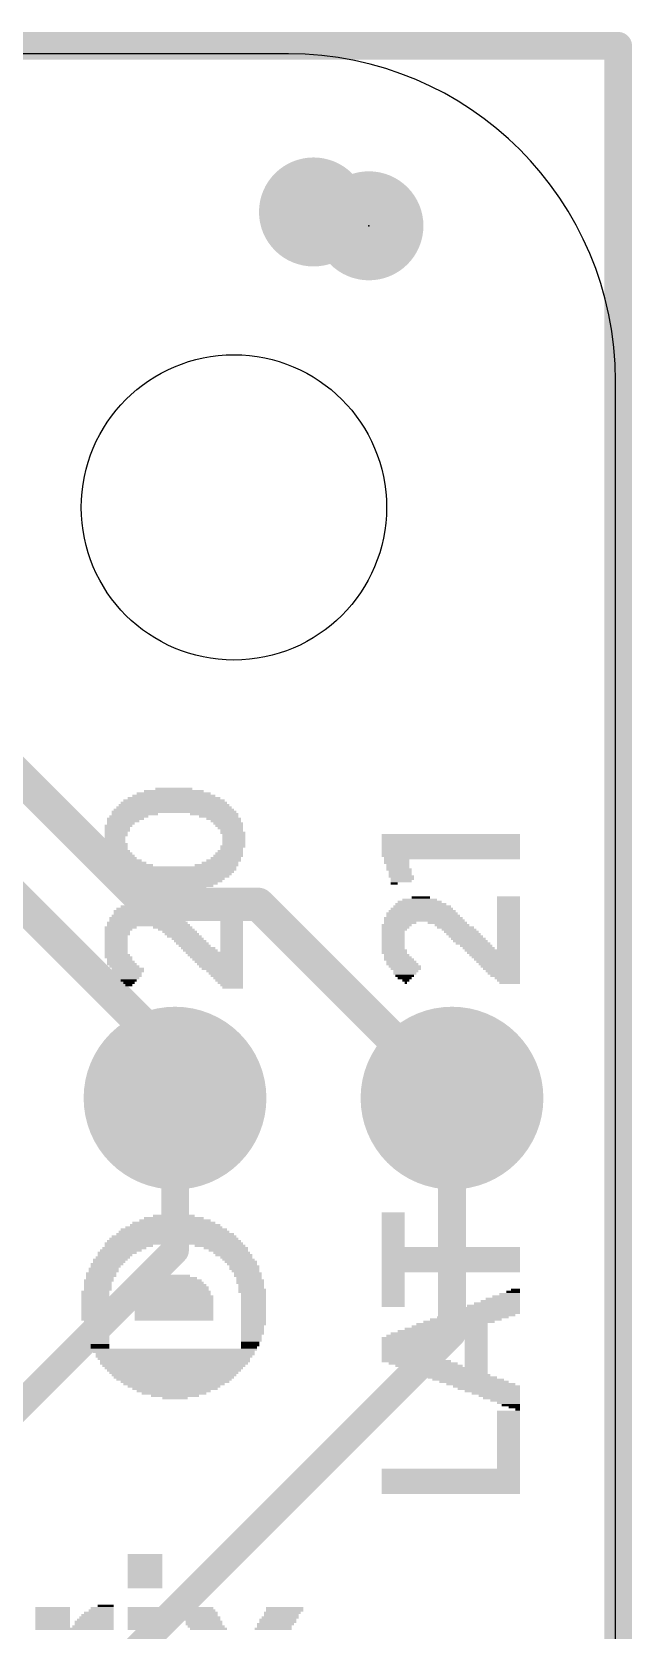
# Model space of a CAD drawing. Extents: x -1.3 to 65.2, y -0.1 to 30.9.
# Drawn here: x 59.65 to 65.15, y 16.2 to 30.86 of the extents above; entities that cross this region are included whole.
import ezdxf

# ---------------------------------------------------------------- set-up
doc = ezdxf.new("R2010")
doc.units = 0
for name, color, linetype in [('1', 12, 'CONTINUOUS'), ('16', 132, 'CONTINUOUS'), ('17', 110, 'CONTINUOUS'), ('20', 40, 'CONTINUOUS'), ('200', 40, 'CONTINUOUS'), ('23', 53, 'CONTINUOUS')]:
    doc.layers.add(name, color=color, linetype=linetype)

# ---------------------------------------------------------------- blocks, each defined once
blk = doc.blocks.new('ROUNDP')
at = {"const_width": 0.5}
blk.add_lwpolyline([(0, -0.25, 1), (0, 0.25, 1), (0, -0.25)], format="xyb", dxfattribs=at)
blk = doc.blocks.new('PIE')
at = {"const_width": 0.5}
blk.add_lwpolyline([(0, -0.25, 1), (0, 0.25, 1), (0, -0.25)], format="xyb", dxfattribs=at)
blk = doc.blocks.new('RECT')
blk.add_solid([(-0.5, -0.5), (0.5, -0.5), (-0.5, 0.5), (0.5, 0.5)])

msp = doc.modelspace()

# ---------------------------------------------------------------- linework, layer by layer
at = {"layer": '1', "const_width": 0.254}
for points in [[(60.96, 19.685), (60.96, 21.082)], [(63.5, 18.923), (63.5, 21.082)], [(58.928, 17.653), (60.96, 19.685)], [(60.452, 15.875), (63.5, 18.923)]]:
    msp.add_lwpolyline(points, dxfattribs=at)
at = {"layer": '1', "const_width": 0.127}
for points in [[(61.0235, 21.082, 1), (60.8965, 21.082)], [(63.5635, 21.082, 1), (63.4365, 21.082)], [(61.0049, 19.6401, 1), (60.9151, 19.7299)], [(60.8965, 19.685, 1), (61.0235, 19.685)], [(63.4365, 18.923, 1), (63.5635, 18.923)], [(63.5449, 18.8781, 1), (63.4551, 18.9679)]]:
    msp.add_lwpolyline(points, format="xyb", dxfattribs=at)
at = {"layer": '16'}
for points, const_width in [([(65.024, 30.734), (0, 30.734)], 0.254), ([(65.024, 0), (65.024, 30.734)], 0.254), ([(60.706, 22.86), (59.309, 24.257)], 0.3048), ([(58.42, 24.003), (60.706, 21.717)], 0.3048), ([(61.722, 22.86), (60.706, 22.86)], 0.3048), ([(61.722, 22.86), (63.5, 21.082)], 0.3048), ([(60.706, 21.717), (60.96, 21.463)], 0.254), ([(60.96, 21.463), (60.96, 21.082)], 0.254)]:
    msp.add_lwpolyline(points, dxfattribs=dict(at, const_width=const_width))
for points, const_width in [([(65.0875, 30.734, 1), (64.9605, 30.734)], 0.127), ([(65.024, 30.6705, 1), (65.024, 30.7975)], 0.127), ([(60.706, 22.9362, 1), (60.706, 22.7838)], 0.1524), ([(60.6521, 22.8061, 1), (60.7599, 22.9139)], 0.1524), ([(61.7759, 22.9139, 1), (61.6681, 22.8061)], 0.1524), ([(61.722, 22.7838, 1), (61.722, 22.9362)], 0.1524), ([(60.6521, 21.6631, 1), (60.7599, 21.7709)], 0.1524), ([(60.7509, 21.7619, 1), (60.6611, 21.6721)], 0.127), ([(61.0235, 21.463, 1), (60.8965, 21.463)], 0.127), ([(60.9151, 21.4181, 1), (61.0049, 21.5079)], 0.127), ([(60.8965, 21.082, 1), (61.0235, 21.082)], 0.127), ([(63.4461, 21.0281, 1), (63.5539, 21.1359)], 0.1524)]:
    msp.add_lwpolyline(points, format="xyb", dxfattribs=dict(at, const_width=const_width))
at = {"layer": '20'}
for p, q in [((62, 30.6604), (3, 30.6604)), ((65, 3), (65, 27.6604))]:
    msp.add_line(p, q, dxfattribs=at)
msp.add_circle((61.5, 26.5), 1.4, dxfattribs=at)
msp.add_arc((62, 27.6604), 3, 0, 90, dxfattribs=at)
at = {"layer": '23'}
msp.add_point((62.738, 29.083), dxfattribs=at)

# ---------------------------------------------------------------- block references
at = {"layer": '1'}
msp.add_blockref('PIE', (62.738, 29.083), dxfattribs=at)
at = {"layer": '16'}
msp.add_blockref('PIE', (62.23, 29.21), dxfattribs=at)
at = {"layer": '17', "xscale": 1.6764, "yscale": 1.6764, "rotation": 90}
for p in [(60.96, 21.082), (60.96, 21.082), (63.5, 21.082), (63.5, 21.082)]:
    msp.add_blockref('ROUNDP', p, dxfattribs=at)
at = {"layer": '200'}
for p, xscale, yscale in [((60.9498, 23.8972), 0.5486, 0.0211), ((60.9486, 23.9183), 0.3378, 0.0211), ((60.9498, 23.749), 1.0566, 0.0213), ((60.9498, 23.7702), 1.016, 0.0211), ((60.9498, 23.7913), 0.9754, 0.0211), ((60.9498, 23.8125), 0.9296, 0.0213), ((60.9498, 23.8337), 0.8484, 0.0211), ((60.9498, 23.8548), 0.762, 0.0211), ((60.9486, 23.876), 0.6782, 0.0213), ((60.5053, 23.6432), 0.3404, 0.0211), ((60.4838, 23.622), 0.2972, 0.0213), ((60.4622, 23.6008), 0.254, 0.0211), ((60.5371, 23.6643), 0.3581, 0.0211), ((60.9498, 23.7067), 1.143, 0.0211), ((60.5904, 23.6855), 0.4242, 0.0213), ((60.9498, 23.7278), 1.1024, 0.0211), ((61.3194, 23.6855), 0.4445, 0.0213), ((61.3613, 23.6643), 0.3607, 0.0211), ((61.4058, 23.6432), 0.3175, 0.0211), ((61.4261, 23.622), 0.2769, 0.0213), ((61.4477, 23.6008), 0.2743, 0.0211), ((60.4418, 23.5797), 0.254, 0.0211), ((60.4317, 23.5585), 0.2337, 0.0213), ((60.4317, 23.5373), 0.2337, 0.0211), ((60.4101, 23.4738), 0.1905, 0.0211), ((60.4101, 23.4527), 0.1905, 0.0211), ((60.4203, 23.5162), 0.2108, 0.0211), ((60.4203, 23.495), 0.2108, 0.0213), ((61.4578, 23.5797), 0.254, 0.0211), ((61.468, 23.5585), 0.2337, 0.0213), ((61.4794, 23.5373), 0.2108, 0.0211), ((61.4896, 23.5162), 0.2311, 0.0211), ((61.4998, 23.495), 0.2108, 0.0213), ((61.4998, 23.4738), 0.2108, 0.0211), ((61.4998, 23.4527), 0.2108, 0.0211), ((63.4898, 23.495), 1.27, 0.0213), ((63.4898, 23.4738), 1.27, 0.0211), ((63.4898, 23.4527), 1.27, 0.0211), ((60.4101, 23.4315), 0.1905, 0.0213), ((60.4317, 23.3468), 0.2337, 0.0211), ((60.4418, 23.3257), 0.254, 0.0211), ((60.4203, 23.4103), 0.2108, 0.0211), ((60.4203, 23.3892), 0.2108, 0.0211), ((60.4203, 23.368), 0.2108, 0.0213), ((60.4622, 23.3045), 0.254, 0.0213), ((61.4477, 23.3045), 0.2743, 0.0213), ((61.4578, 23.3257), 0.254, 0.0211), ((61.468, 23.3468), 0.2337, 0.0211), ((61.4794, 23.368), 0.2108, 0.0213), ((61.4896, 23.3892), 0.2311, 0.0211), ((61.4998, 23.4315), 0.2108, 0.0213), ((61.4998, 23.4103), 0.2108, 0.0211), ((63.4898, 23.4315), 1.27, 0.0213), ((63.4898, 23.4103), 1.27, 0.0211), ((63.4898, 23.3892), 1.27, 0.0211), ((63.4898, 23.368), 1.27, 0.0213), ((63.4898, 23.3468), 1.27, 0.0211), ((63.4898, 23.3257), 1.27, 0.0211), ((63.4898, 23.3045), 1.27, 0.0213), ((60.4723, 23.2833), 0.2743, 0.0211), ((60.4939, 23.2622), 0.3175, 0.0211), ((60.5269, 23.241), 0.3378, 0.0213), ((60.5587, 23.2198), 0.4013, 0.0211), ((60.9498, 23.1987), 1.143, 0.0211), ((60.96, 23.1775), 1.1227, 0.0213), ((60.9613, 23.1563), 1.0795, 0.0211), ((61.341, 23.2198), 0.4013, 0.0211), ((61.3728, 23.241), 0.3378, 0.0213), ((61.4058, 23.2622), 0.3175, 0.0211), ((61.4261, 23.2833), 0.2769, 0.0211), ((63.5, 23.2833), 1.2497, 0.0211), ((62.992, 23.2622), 0.2337, 0.0211), ((62.992, 23.241), 0.2337, 0.0213), ((63.0034, 23.2198), 0.2108, 0.0211), ((63.0034, 23.1987), 0.2108, 0.0211), ((63.0136, 23.1775), 0.2311, 0.0213), ((63.0237, 23.1563), 0.2108, 0.0211), ((60.96, 23.1352), 1.0363, 0.0211), ((60.96, 23.114), 0.9957, 0.0213), ((60.9498, 23.0928), 0.9296, 0.0211), ((60.96, 23.0717), 0.8687, 0.0211), ((60.96, 23.0505), 0.7823, 0.0213), ((60.96, 23.0293), 0.701, 0.0211), ((60.9613, 23.0082), 0.5715, 0.0211), ((63.0237, 23.1352), 0.2108, 0.0211), ((63.0352, 23.114), 0.2337, 0.0213), ((63.0453, 23.0928), 0.2134, 0.0211), ((62.9704, 23.0505), 0.0635, 0.0213), ((63.0339, 23.0717), 0.1905, 0.0211), ((60.6743, 22.86), 0.3378, 0.0213), ((60.6641, 22.8812), 0.2311, 0.0211), ((60.96, 22.987), 0.4013, 0.0213), ((61.4794, 22.8812), 0.2108, 0.0211), ((61.4794, 22.86), 0.2108, 0.0213), ((63.2142, 22.86), 0.4648, 0.0213), ((63.2041, 22.8812), 0.4039, 0.0211), ((63.2041, 22.9023), 0.3175, 0.0211), ((63.2142, 22.9235), 0.1702, 0.0213), ((64.0194, 22.9235), 0.2108, 0.0213), ((64.0194, 22.9023), 0.2108, 0.0211), ((64.0194, 22.8812), 0.2108, 0.0211), ((64.0194, 22.86), 0.2108, 0.0213), ((60.6958, 22.733), 0.6756, 0.0213), ((60.7073, 22.7118), 0.6985, 0.0211), ((60.6958, 22.7542), 0.635, 0.0211), ((60.6844, 22.7753), 0.5715, 0.0211), ((60.6743, 22.7965), 0.5512, 0.0213), ((60.6755, 22.8177), 0.508, 0.0211), ((60.6743, 22.8388), 0.4242, 0.0211), ((61.4794, 22.8388), 0.2108, 0.0211), ((61.4794, 22.8177), 0.2108, 0.0211), ((61.4794, 22.7965), 0.2108, 0.0213), ((61.4794, 22.7753), 0.2108, 0.0211), ((61.4794, 22.7542), 0.2108, 0.0211), ((61.4794, 22.733), 0.2108, 0.0213), ((61.4794, 22.7118), 0.2108, 0.0211), ((63.2358, 22.733), 0.7214, 0.0213), ((63.246, 22.7118), 0.7417, 0.0211), ((63.2358, 22.7542), 0.6756, 0.0211), ((63.2257, 22.7753), 0.6553, 0.0211), ((63.2257, 22.7965), 0.6147, 0.0213), ((63.2244, 22.8177), 0.5715, 0.0211), ((63.2257, 22.8388), 0.5283, 0.0211), ((64.0194, 22.8388), 0.2108, 0.0211), ((64.0194, 22.8177), 0.2108, 0.0211), ((64.0194, 22.7965), 0.2108, 0.0213), ((64.0194, 22.7753), 0.2108, 0.0211), ((64.0194, 22.7542), 0.2108, 0.0211), ((64.0194, 22.733), 0.2108, 0.0213), ((64.0194, 22.7118), 0.2108, 0.0211), ((60.4418, 22.6272), 0.254, 0.0211), ((60.4317, 22.606), 0.2337, 0.0213), ((60.4317, 22.5848), 0.2337, 0.0211), ((60.4622, 22.6483), 0.2946, 0.0211), ((60.4203, 22.5637), 0.2108, 0.0211), ((60.706, 22.6907), 0.7417, 0.0211), ((60.7162, 22.6695), 0.762, 0.0213), ((60.9384, 22.6483), 0.3581, 0.0211), ((60.9714, 22.6272), 0.3378, 0.0211), ((61.0019, 22.606), 0.3175, 0.0213), ((61.0235, 22.5848), 0.315, 0.0211), ((61.0451, 22.5637), 0.3175, 0.0211), ((61.4794, 22.6907), 0.2108, 0.0211), ((61.4794, 22.6695), 0.2108, 0.0213), ((61.4794, 22.6483), 0.2108, 0.0211), ((61.4794, 22.6272), 0.2108, 0.0211), ((61.4794, 22.606), 0.2108, 0.0213), ((61.4794, 22.5848), 0.2108, 0.0211), ((61.4794, 22.5637), 0.2108, 0.0211), ((62.992, 22.6695), 0.2743, 0.0213), ((62.9818, 22.6483), 0.254, 0.0211), ((62.9717, 22.6272), 0.2337, 0.0211), ((62.9603, 22.606), 0.2108, 0.0213), ((62.9603, 22.5848), 0.2108, 0.0211), ((62.9603, 22.5637), 0.2108, 0.0211), ((63.0237, 22.6907), 0.2972, 0.0211), ((63.4568, 22.6907), 0.3607, 0.0211), ((63.5013, 22.6695), 0.3175, 0.0213), ((63.5318, 22.6483), 0.3378, 0.0211), ((63.5648, 22.6272), 0.3175, 0.0211), ((63.5851, 22.606), 0.3175, 0.0213), ((63.6054, 22.5848), 0.3175, 0.0211), ((63.627, 22.5637), 0.315, 0.0211), ((64.0194, 22.6907), 0.2108, 0.0211), ((64.0194, 22.6695), 0.2108, 0.0213), ((64.0194, 22.6483), 0.2108, 0.0211), ((64.0194, 22.6272), 0.2108, 0.0211), ((64.0194, 22.606), 0.2108, 0.0213), ((64.0194, 22.5848), 0.2108, 0.0211), ((64.0194, 22.5637), 0.2108, 0.0211), ((60.4203, 22.5425), 0.2108, 0.0213), ((60.4203, 22.5213), 0.2108, 0.0211), ((60.4203, 22.5002), 0.2108, 0.0211), ((60.4203, 22.479), 0.2108, 0.0213), ((60.4203, 22.4578), 0.2108, 0.0211), ((60.4203, 22.4367), 0.2108, 0.0211), ((61.0768, 22.5425), 0.2946, 0.0213), ((61.0984, 22.5213), 0.2972, 0.0211), ((61.1188, 22.5002), 0.2972, 0.0211), ((61.1403, 22.479), 0.2946, 0.0213), ((61.1721, 22.4578), 0.3175, 0.0211), ((61.1924, 22.4367), 0.3175, 0.0211), ((61.4794, 22.5425), 0.2108, 0.0213), ((61.4794, 22.5213), 0.2108, 0.0211), ((61.4794, 22.5002), 0.2108, 0.0211), ((61.4794, 22.479), 0.2108, 0.0213), ((61.4794, 22.4578), 0.2108, 0.0211), ((61.4794, 22.4367), 0.2108, 0.0211), ((62.9717, 22.4367), 0.2337, 0.0211), ((62.9603, 22.5425), 0.2108, 0.0213), ((62.9603, 22.5213), 0.2108, 0.0211), ((62.9603, 22.5002), 0.2108, 0.0211), ((62.9603, 22.479), 0.2108, 0.0213), ((62.9603, 22.4578), 0.2108, 0.0211), ((63.6486, 22.5425), 0.3175, 0.0213), ((63.6689, 22.5213), 0.3175, 0.0211), ((63.6918, 22.5002), 0.3175, 0.0211), ((63.7223, 22.479), 0.2972, 0.0213), ((63.7438, 22.4578), 0.2946, 0.0211), ((63.8708, 22.4367), 0.508, 0.0211), ((64.0194, 22.5425), 0.2108, 0.0213), ((64.0194, 22.5213), 0.2108, 0.0211), ((64.0194, 22.5002), 0.2108, 0.0211), ((64.0194, 22.479), 0.2108, 0.0213), ((64.0194, 22.4578), 0.2108, 0.0211), ((60.4317, 22.3943), 0.2337, 0.0211), ((60.4418, 22.3732), 0.254, 0.0211), ((60.4203, 22.4155), 0.2108, 0.0213), ((60.452, 22.352), 0.2337, 0.0213), ((60.4723, 22.3097), 0.2743, 0.0211), ((60.4622, 22.3308), 0.254, 0.0211), ((60.4952, 22.2885), 0.2743, 0.0213), ((61.3207, 22.4155), 0.5283, 0.0213), ((61.3308, 22.3943), 0.508, 0.0211), ((61.341, 22.3732), 0.4877, 0.0211), ((61.3512, 22.352), 0.4674, 0.0213), ((61.3626, 22.3308), 0.4445, 0.0211), ((61.3728, 22.3097), 0.4242, 0.0211), ((61.3829, 22.2885), 0.4039, 0.0213), ((62.9717, 22.4155), 0.2337, 0.0213), ((62.992, 22.3943), 0.2337, 0.0211), ((63.0136, 22.352), 0.2769, 0.0213), ((63.0022, 22.3732), 0.254, 0.0211), ((63.0453, 22.3097), 0.2946, 0.0211), ((63.0352, 22.3308), 0.2743, 0.0211), ((63.0669, 22.2885), 0.2972, 0.0213), ((63.881, 22.4155), 0.4877, 0.0213), ((63.8924, 22.3943), 0.4648, 0.0211), ((63.9026, 22.3732), 0.4445, 0.0211), ((63.9128, 22.352), 0.4242, 0.0213), ((63.9242, 22.3308), 0.4013, 0.0211), ((63.9343, 22.3097), 0.381, 0.0211), ((63.9445, 22.2885), 0.3607, 0.0213), ((60.5269, 22.2673), 0.2972, 0.0211), ((60.5269, 22.2462), 0.2972, 0.0211), ((60.5257, 22.225), 0.254, 0.0213), ((60.5371, 22.2038), 0.2311, 0.0211), ((60.5371, 22.1827), 0.1905, 0.0211), ((60.5358, 22.1615), 0.1473, 0.0213), ((60.5371, 22.1403), 0.1041, 0.0211), ((61.3943, 22.2673), 0.381, 0.0211), ((61.4159, 22.2462), 0.3378, 0.0211), ((61.4261, 22.225), 0.3175, 0.0213), ((61.4363, 22.2038), 0.2972, 0.0211), ((61.4477, 22.1827), 0.2743, 0.0211), ((61.4578, 22.1615), 0.254, 0.0213), ((61.468, 22.1403), 0.2337, 0.0211), ((63.0771, 22.2673), 0.2769, 0.0211), ((63.0669, 22.225), 0.2108, 0.0213), ((63.0771, 22.2462), 0.2311, 0.0211), ((63.0669, 22.2038), 0.1702, 0.0211), ((63.0657, 22.1827), 0.127, 0.0211), ((63.0771, 22.1615), 0.0635, 0.0213), ((63.0771, 22.1403), 0.0229, 0.0211), ((63.9547, 22.2673), 0.3404, 0.0211), ((63.9661, 22.2462), 0.3175, 0.0211), ((63.9763, 22.225), 0.2972, 0.0213), ((63.9877, 22.2038), 0.2743, 0.0211), ((64.008, 22.1827), 0.2337, 0.0211), ((64.0194, 22.1615), 0.2108, 0.0213), ((64.0296, 22.1403), 0.1905, 0.0211), ((60.5371, 22.1192), 0.0635, 0.0211), ((61.4794, 22.1192), 0.2108, 0.0211), ((61.4896, 22.098), 0.1905, 0.0213), ((60.9498, 19.939), 0.762, 0.0213), ((60.96, 19.9602), 0.6553, 0.0211), ((60.9498, 19.9813), 0.5486, 0.0211), ((60.9498, 20.0025), 0.381, 0.0213), ((62.9603, 20.0237), 0.2108, 0.0211), ((62.9603, 20.0025), 0.2108, 0.0213), ((62.9603, 19.9813), 0.2108, 0.0211), ((62.9603, 19.9602), 0.2108, 0.0211), ((62.9603, 19.939), 0.2108, 0.0213), ((60.9498, 19.7908), 1.1836, 0.0211), ((60.9498, 19.812), 1.143, 0.0213), ((60.9613, 19.8332), 1.0795, 0.0211), ((60.9498, 19.8543), 1.016, 0.0211), ((60.9498, 19.8755), 0.9754, 0.0213), ((60.9498, 19.8967), 0.889, 0.0211), ((60.9613, 19.9178), 0.8255, 0.0211), ((62.9603, 19.9178), 0.2108, 0.0211), ((62.9603, 19.8967), 0.2108, 0.0211), ((62.9603, 19.8755), 0.2108, 0.0213), ((62.9603, 19.8543), 0.2108, 0.0211), ((62.9603, 19.8332), 0.2108, 0.0211), ((62.9603, 19.812), 0.2108, 0.0213), ((62.9603, 19.7908), 0.2108, 0.0211), ((60.4304, 19.6638), 0.3581, 0.0211), ((60.4101, 19.6427), 0.3175, 0.0211), ((60.4622, 19.685), 0.381, 0.0213), ((60.4952, 19.7062), 0.4013, 0.0211), ((60.9498, 19.7485), 1.27, 0.0213), ((60.5371, 19.7273), 0.4445, 0.0211), ((60.9498, 19.7697), 1.2294, 0.0211), ((61.3728, 19.7273), 0.4648, 0.0211), ((61.4261, 19.7062), 0.4039, 0.0211), ((61.4477, 19.685), 0.3607, 0.0213), ((61.4794, 19.6638), 0.3378, 0.0211), ((61.4998, 19.6427), 0.3378, 0.0211), ((63.4898, 19.7062), 1.27, 0.0211), ((63.4898, 19.685), 1.27, 0.0213), ((63.4898, 19.6638), 1.27, 0.0211), ((63.4898, 19.6427), 1.27, 0.0211), ((62.9603, 19.7697), 0.2108, 0.0211), ((62.9603, 19.7485), 0.2108, 0.0213), ((62.9603, 19.7273), 0.2108, 0.0211), ((60.3047, 19.5157), 0.2743, 0.0211), ((60.3047, 19.4945), 0.2743, 0.0213), ((60.3364, 19.558), 0.2972, 0.0213), ((60.325, 19.5368), 0.2743, 0.0211), ((60.3669, 19.6003), 0.3175, 0.0211), ((60.3568, 19.5792), 0.2972, 0.0211), ((60.3898, 19.6215), 0.3175, 0.0213), ((61.5213, 19.6215), 0.2946, 0.0213), ((61.5417, 19.6003), 0.2946, 0.0211), ((61.5633, 19.5792), 0.2972, 0.0211), ((61.5747, 19.558), 0.2743, 0.0213), ((61.595, 19.5368), 0.2743, 0.0211), ((61.595, 19.5157), 0.2743, 0.0211), ((61.6052, 19.4945), 0.254, 0.0213), ((63.4898, 19.6215), 1.27, 0.0213), ((63.4898, 19.6003), 1.27, 0.0211), ((63.4898, 19.5792), 1.27, 0.0211), ((63.4898, 19.558), 1.27, 0.0213), ((63.4898, 19.5368), 1.27, 0.0211), ((63.4898, 19.5157), 1.27, 0.0211), ((63.4898, 19.4945), 1.27, 0.0213), ((60.2615, 19.4098), 0.2743, 0.0211), ((60.2513, 19.3887), 0.254, 0.0211), ((60.2513, 19.3675), 0.254, 0.0213), ((60.2513, 19.3463), 0.254, 0.0211), ((60.2831, 19.4733), 0.2769, 0.0211), ((60.2831, 19.4522), 0.2769, 0.0211), ((60.2717, 19.431), 0.254, 0.0213), ((60.96, 19.3463), 0.6147, 0.0211), ((60.9613, 19.3675), 0.5715, 0.0213), ((60.96, 19.3887), 0.5283, 0.0211), ((60.96, 19.4098), 0.4877, 0.0211), ((60.96, 19.431), 0.4013, 0.0213), ((60.96, 19.4522), 0.2743, 0.0211), ((61.628, 19.4733), 0.254, 0.0211), ((61.628, 19.4522), 0.254, 0.0211), ((61.6382, 19.431), 0.2337, 0.0213), ((61.6483, 19.4098), 0.254, 0.0211), ((61.6483, 19.3887), 0.254, 0.0211), ((61.6585, 19.3675), 0.2337, 0.0213), ((61.6585, 19.3463), 0.2337, 0.0211), ((62.9603, 19.4733), 0.2108, 0.0211), ((62.9603, 19.4522), 0.2108, 0.0211), ((62.9603, 19.431), 0.2108, 0.0213), ((62.9603, 19.4098), 0.2108, 0.0211), ((62.9603, 19.3887), 0.2108, 0.0211), ((62.9603, 19.3675), 0.2108, 0.0213), ((62.9603, 19.3463), 0.2108, 0.0211), ((60.2298, 19.304), 0.2565, 0.0213), ((60.2298, 19.2828), 0.2565, 0.0211), ((60.2298, 19.2617), 0.2565, 0.0211), ((60.2298, 19.2405), 0.2565, 0.0213), ((60.2298, 19.2193), 0.2565, 0.0211), ((60.2298, 19.1982), 0.2565, 0.0211), ((60.2513, 19.3252), 0.254, 0.0211), ((60.96, 19.2617), 0.701, 0.0211), ((60.96, 19.2405), 0.701, 0.0213), ((60.96, 19.2193), 0.701, 0.0211), ((60.96, 19.1982), 0.701, 0.0211), ((60.96, 19.304), 0.6553, 0.0213), ((60.96, 19.2828), 0.6553, 0.0211), ((60.96, 19.3252), 0.6147, 0.0211), ((61.6687, 19.3252), 0.254, 0.0211), ((61.6687, 19.304), 0.254, 0.0213), ((61.6801, 19.2828), 0.2311, 0.0211), ((61.6801, 19.2617), 0.2311, 0.0211), ((61.6801, 19.2405), 0.2311, 0.0213), ((61.6801, 19.2193), 0.2311, 0.0211), ((61.6801, 19.1982), 0.2311, 0.0211), ((62.9603, 19.3252), 0.2108, 0.0211), ((62.9603, 19.304), 0.2108, 0.0213), ((62.9603, 19.2828), 0.2108, 0.0211), ((62.9603, 19.2617), 0.2108, 0.0211), ((62.9603, 19.2405), 0.2108, 0.0213), ((62.9603, 19.2193), 0.2108, 0.0211), ((62.9603, 19.1982), 0.2108, 0.0211), ((63.9128, 19.1982), 0.4242, 0.0211), ((63.9445, 19.2193), 0.3607, 0.0211), ((63.9661, 19.2405), 0.3175, 0.0213), ((63.9978, 19.2617), 0.254, 0.0211), ((64.0296, 19.2828), 0.1905, 0.0211), ((64.0613, 19.304), 0.127, 0.0213), ((64.0829, 19.3252), 0.0838, 0.0211), ((60.2298, 19.177), 0.2565, 0.0213), ((60.2298, 19.1558), 0.2565, 0.0211), ((60.2298, 19.1347), 0.2565, 0.0211), ((60.2298, 19.1135), 0.2565, 0.0213), ((60.2298, 19.0923), 0.2565, 0.0211), ((60.2298, 19.0712), 0.2565, 0.0211), ((60.2298, 19.05), 0.2565, 0.0213), ((60.9498, 19.177), 0.7214, 0.0213), ((60.9498, 19.1558), 0.7214, 0.0211), ((60.9498, 19.1347), 0.7214, 0.0211), ((60.9498, 19.1135), 0.7214, 0.0213), ((60.9498, 19.0923), 0.7214, 0.0211), ((60.9498, 19.0712), 0.7214, 0.0211), ((60.9498, 19.05), 0.7214, 0.0213), ((61.6801, 19.177), 0.2311, 0.0213), ((61.6801, 19.1558), 0.2311, 0.0211), ((61.6801, 19.1347), 0.2311, 0.0211), ((61.6801, 19.1135), 0.2311, 0.0213), ((61.6801, 19.0923), 0.2311, 0.0211), ((61.6801, 19.0712), 0.2311, 0.0211), ((61.6801, 19.05), 0.2311, 0.0213), ((62.9603, 19.177), 0.2108, 0.0213), ((63.627, 19.05), 0.6553, 0.0213), ((63.6905, 19.0712), 0.6553, 0.0211), ((63.7438, 19.0923), 0.6756, 0.0211), ((63.7972, 19.1135), 0.6553, 0.0213), ((63.8289, 19.1347), 0.5918, 0.0211), ((63.8493, 19.1558), 0.5512, 0.0211), ((63.881, 19.177), 0.4877, 0.0213), ((60.2412, 19.0288), 0.2337, 0.0211), ((60.2412, 19.0077), 0.2337, 0.0211), ((60.2412, 18.9865), 0.2337, 0.0213), ((60.2412, 18.9653), 0.2337, 0.0211), ((60.2412, 18.9442), 0.2337, 0.0211), ((60.2513, 18.923), 0.2134, 0.0213), ((60.2513, 18.9018), 0.2134, 0.0211), ((61.6699, 18.9865), 0.2108, 0.0213), ((61.6699, 18.9653), 0.2108, 0.0211), ((61.6699, 18.9442), 0.2108, 0.0211), ((61.6699, 18.923), 0.2108, 0.0213), ((61.6598, 18.9018), 0.1905, 0.0211), ((61.6801, 19.0288), 0.2311, 0.0211), ((61.6801, 19.0077), 0.2311, 0.0211), ((63.2155, 18.9018), 0.635, 0.0211), ((63.2676, 18.923), 0.6579, 0.0213), ((63.4149, 18.9442), 0.8255, 0.0211), ((63.4467, 18.9653), 0.762, 0.0211), ((63.4784, 18.9865), 0.6985, 0.0213), ((63.5, 19.0077), 0.6553, 0.0211), ((63.5635, 19.0288), 0.6553, 0.0211), ((63.7223, 18.923), 0.2108, 0.0213), ((63.7223, 18.9018), 0.2108, 0.0211), ((60.2513, 18.8807), 0.2134, 0.0211), ((60.2628, 18.8595), 0.1905, 0.0213), ((60.2628, 18.8383), 0.1905, 0.0211), ((60.2729, 18.8172), 0.1702, 0.0211), ((60.2729, 18.796), 0.1702, 0.0213), ((60.96, 18.7748), 1.5037, 0.0211), ((60.9486, 18.7537), 1.4808, 0.0211), ((61.6598, 18.8807), 0.1905, 0.0211), ((61.6598, 18.8595), 0.1905, 0.0213), ((61.6483, 18.8383), 0.1676, 0.0211), ((61.6483, 18.8172), 0.1676, 0.0211), ((61.6382, 18.796), 0.1473, 0.0213), ((63.1622, 18.8807), 0.6147, 0.0211), ((63.1304, 18.8595), 0.5512, 0.0213), ((63.1088, 18.8383), 0.508, 0.0211), ((63.0771, 18.8172), 0.4445, 0.0211), ((63.0453, 18.796), 0.381, 0.0213), ((63.0237, 18.7748), 0.3378, 0.0211), ((63.0555, 18.7537), 0.4013, 0.0211), ((63.7223, 18.8807), 0.2108, 0.0211), ((63.7223, 18.8595), 0.2108, 0.0213), ((63.7223, 18.8383), 0.2108, 0.0211), ((63.7223, 18.8172), 0.2108, 0.0211), ((63.7223, 18.796), 0.2108, 0.0213), ((63.7223, 18.7748), 0.2108, 0.0211), ((63.7223, 18.7537), 0.2108, 0.0211), ((60.96, 18.7325), 1.458, 0.0213), ((60.9498, 18.7113), 1.4376, 0.0211), ((60.9498, 18.6902), 1.397, 0.0211), ((60.9498, 18.6478), 1.3564, 0.0211), ((60.96, 18.669), 1.3767, 0.0213), ((60.9498, 18.6267), 1.3106, 0.0211), ((60.9498, 18.6055), 1.27, 0.0213), ((63.0771, 18.7325), 0.4445, 0.0213), ((63.1088, 18.7113), 0.508, 0.0211), ((63.1406, 18.6902), 0.5715, 0.0211), ((63.1723, 18.669), 0.635, 0.0213), ((63.2358, 18.6478), 0.635, 0.0211), ((63.2892, 18.6267), 0.6147, 0.0211), ((63.4365, 18.6055), 0.7823, 0.0213), ((63.7223, 18.7325), 0.2108, 0.0213), ((63.7223, 18.7113), 0.2108, 0.0211), ((63.7223, 18.6902), 0.2108, 0.0211), ((63.7223, 18.669), 0.2108, 0.0213), ((63.7223, 18.6478), 0.2108, 0.0211), ((63.7223, 18.6267), 0.2108, 0.0211), ((60.9498, 18.5843), 1.2294, 0.0211), ((60.9498, 18.5632), 1.1836, 0.0211), ((60.9498, 18.542), 1.143, 0.0213), ((60.9498, 18.5208), 1.1024, 0.0211), ((60.9498, 18.4997), 1.0566, 0.0211), ((60.96, 18.4785), 0.9957, 0.0213), ((63.4581, 18.5843), 0.7391, 0.0211), ((63.4898, 18.5632), 0.6756, 0.0211), ((63.533, 18.542), 0.635, 0.0213), ((63.5953, 18.5208), 0.6375, 0.0211), ((63.6486, 18.4997), 0.6579, 0.0211), ((63.7007, 18.4785), 0.635, 0.0213), ((60.9498, 18.4573), 0.9296, 0.0211), ((60.9498, 18.4362), 0.8484, 0.0211), ((60.96, 18.415), 0.7823, 0.0213), ((60.9486, 18.3938), 0.6782, 0.0211), ((60.9498, 18.3727), 0.5944, 0.0211), ((60.96, 18.3515), 0.442, 0.0213), ((60.96, 18.3303), 0.2337, 0.0211), ((63.7642, 18.4573), 0.635, 0.0211), ((63.8175, 18.4362), 0.6147, 0.0211), ((63.8391, 18.415), 0.5715, 0.0213), ((63.8708, 18.3938), 0.508, 0.0211), ((63.9026, 18.3727), 0.4445, 0.0211), ((63.9343, 18.3515), 0.381, 0.0213), ((63.9547, 18.3303), 0.3404, 0.0211), ((63.9877, 18.3092), 0.2743, 0.0211), ((64.0194, 18.288), 0.2108, 0.0213), ((64.0194, 18.2033), 0.2108, 0.0211), ((64.0194, 18.1822), 0.2108, 0.0211), ((64.0397, 18.2668), 0.1702, 0.0211), ((64.0715, 18.2457), 0.1067, 0.0211), ((64.1033, 18.2245), 0.0432, 0.0213), ((64.0194, 18.161), 0.2108, 0.0213), ((64.0194, 18.1398), 0.2108, 0.0211), ((64.0194, 18.1187), 0.2108, 0.0211), ((64.0194, 18.0975), 0.2108, 0.0213), ((64.0194, 18.0763), 0.2108, 0.0211), ((64.0194, 18.0552), 0.2108, 0.0211), ((64.0194, 18.034), 0.2108, 0.0213), ((64.0194, 18.0128), 0.2108, 0.0211), ((64.0194, 17.9917), 0.2108, 0.0211), ((64.0194, 17.9705), 0.2108, 0.0213), ((64.0194, 17.9493), 0.2108, 0.0211), ((64.0194, 17.9282), 0.2108, 0.0211), ((64.0194, 17.907), 0.2108, 0.0213), ((64.0194, 17.8858), 0.2108, 0.0211), ((64.0194, 17.8647), 0.2108, 0.0211), ((64.0194, 17.8435), 0.2108, 0.0213), ((64.0194, 17.8223), 0.2108, 0.0211), ((64.0194, 17.8012), 0.2108, 0.0211), ((64.0194, 17.78), 0.2108, 0.0213), ((64.0194, 17.7588), 0.2108, 0.0211), ((64.0194, 17.7377), 0.2108, 0.0211), ((63.4898, 17.6742), 1.27, 0.0211), ((63.4898, 17.653), 1.27, 0.0213), ((63.4898, 17.6318), 1.27, 0.0211), ((63.4898, 17.6107), 1.27, 0.0211), ((63.4898, 17.5895), 1.27, 0.0213), ((64.0194, 17.7165), 0.2108, 0.0213), ((64.0194, 17.6953), 0.2108, 0.0211), ((63.4898, 17.5683), 1.27, 0.0211), ((63.4898, 17.5472), 1.27, 0.0211), ((63.4898, 17.526), 1.27, 0.0213), ((63.4898, 17.5048), 1.27, 0.0211), ((63.4898, 17.4837), 1.27, 0.0211), ((63.4898, 17.4625), 1.27, 0.0213), ((60.6844, 16.891), 0.3175, 0.0213), ((60.6844, 16.8698), 0.3175, 0.0211), ((60.6844, 16.8487), 0.3175, 0.0211), ((60.6844, 16.8275), 0.3175, 0.0213), ((60.6844, 16.8063), 0.3175, 0.0211), ((60.6844, 16.7852), 0.3175, 0.0211), ((60.6844, 16.764), 0.3175, 0.0213), ((60.6844, 16.7428), 0.3175, 0.0211), ((60.6844, 16.7217), 0.3175, 0.0211), ((60.6844, 16.7005), 0.3175, 0.0213), ((60.6844, 16.6793), 0.3175, 0.0211), ((60.6844, 16.6582), 0.3175, 0.0211), ((60.6844, 16.637), 0.3175, 0.0213), ((60.6844, 16.6158), 0.3175, 0.0211), ((60.6844, 16.5947), 0.3175, 0.0211), ((60.325, 16.4253), 0.1473, 0.0211), ((59.8386, 16.4042), 0.3175, 0.0211), ((59.8386, 16.383), 0.3175, 0.0213), ((59.8386, 16.3618), 0.3175, 0.0211), ((59.8386, 16.3407), 0.3175, 0.0211), ((59.8386, 16.3195), 0.3175, 0.0213), ((59.8386, 16.2983), 0.3175, 0.0211), ((59.8386, 16.2772), 0.3175, 0.0211), ((60.2196, 16.2772), 0.3581, 0.0211), ((60.2298, 16.2983), 0.3378, 0.0211), ((60.2399, 16.3195), 0.3175, 0.0213), ((60.2501, 16.3407), 0.2972, 0.0211), ((60.2615, 16.3618), 0.2743, 0.0211), ((60.2831, 16.383), 0.2311, 0.0213), ((60.2933, 16.4042), 0.2108, 0.0211), ((60.6844, 16.4042), 0.3175, 0.0211), ((60.6844, 16.383), 0.3175, 0.0213), ((60.6844, 16.3618), 0.3175, 0.0211), ((60.6844, 16.3407), 0.3175, 0.0211), ((60.6844, 16.3195), 0.3175, 0.0213), ((60.6844, 16.2983), 0.3175, 0.0211), ((60.6844, 16.2772), 0.3175, 0.0211), ((61.1619, 16.383), 0.3378, 0.0213), ((61.1518, 16.4042), 0.3175, 0.0211), ((61.1721, 16.3618), 0.3581, 0.0211), ((61.1823, 16.3407), 0.3378, 0.0211), ((61.2038, 16.3195), 0.3404, 0.0213), ((61.2038, 16.2983), 0.3404, 0.0211), ((61.2254, 16.2772), 0.3378, 0.0211), ((61.9023, 16.2983), 0.3404, 0.0211), ((61.9023, 16.2772), 0.3404, 0.0211), ((61.9239, 16.3195), 0.3378, 0.0213), ((61.9443, 16.3618), 0.3378, 0.0211), ((61.9341, 16.3407), 0.3175, 0.0211), ((61.9658, 16.4042), 0.3404, 0.0211), ((61.9658, 16.383), 0.3404, 0.0213), ((59.8386, 16.256), 0.3175, 0.0213), ((59.8386, 16.2348), 0.3175, 0.0211), ((60.0393, 16.2137), 0.7188, 0.0211), ((60.2082, 16.2348), 0.381, 0.0211), ((60.2196, 16.256), 0.3581, 0.0213), ((60.6844, 16.256), 0.3175, 0.0213), ((60.6844, 16.2348), 0.3175, 0.0211), ((60.6844, 16.2137), 0.3175, 0.0211), ((61.2254, 16.256), 0.3378, 0.0213), ((61.2458, 16.2348), 0.3378, 0.0211), ((61.2673, 16.2137), 0.3404, 0.0211), ((61.8592, 16.2137), 0.3404, 0.0211), ((61.8808, 16.256), 0.3378, 0.0213), ((61.8706, 16.2348), 0.3175, 0.0211)]:
    msp.add_blockref('RECT', p, dxfattribs=dict(at, xscale=xscale, yscale=yscale))

doc.saveas('drawing.dxf')
